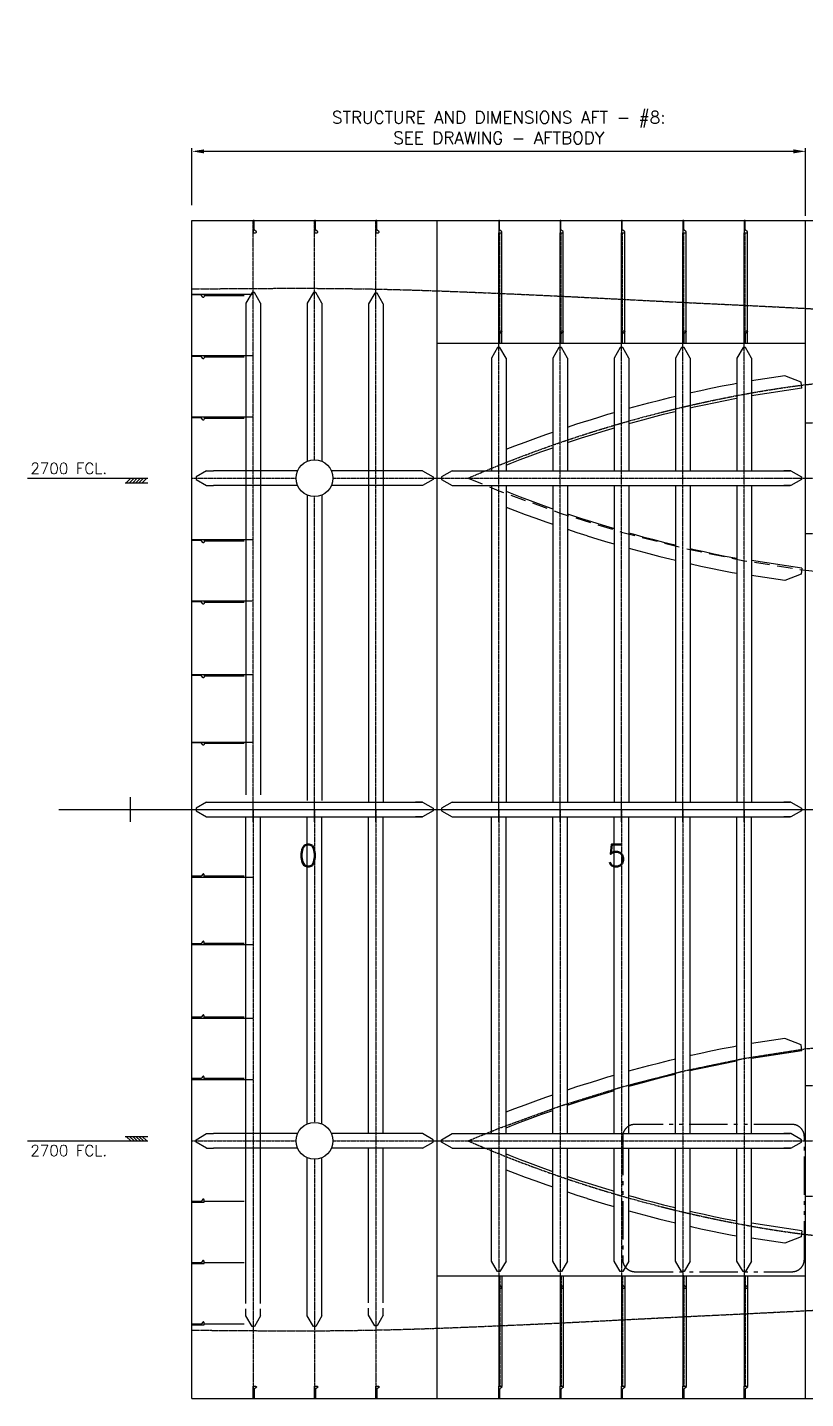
# Model space of a CAD drawing. Extents: x 53504 to 219407, y 25397 to 156081.
# Drawn here: x 87549 to 93889, y 135854 to 147028 of the extents above; entities that cross this region are included whole.
import ezdxf

# ---------------------------------------------------------------- set-up
doc = ezdxf.new("R2010")
doc.units = 0
doc.header["$LTSCALE"] = 250
for name, pattern in [('CENTER', [3, 2.5, -0.25, 0, -0.25]), ('DASHED', [0.75, 0.5, -0.25]), ('PHANTOM', [2.1, 1.25, -0.2, 0.125, -0.2, 0.125, -0.2])]:
    doc.linetypes.add(name, pattern=pattern)
doc.layers.get('0').update_dxf_attribs({"linetype": 'CONTINUOUS'})
doc.layers.get('DEFPOINTS').update_dxf_attribs({"linetype": 'CONTINUOUS'})
for name, color, linetype in [('S0CE1', 1, 'CENTER'), ('S0CO1', 1, 'CONTINUOUS'), ('S0CO2', 2, 'CONTINUOUS'), ('S0CO5', 4, 'CONTINUOUS'), ('S0DA1', 1, 'DASHED'), ('S0DA2', 2, 'DASHED'), ('S0DA3', 3, 'DASHED'), ('S0DIM', 2, 'CONTINUOUS'), ('S0PH1', 1, 'PHANTOM'), ('S0TX2', 2, 'CONTINUOUS')]:
    doc.layers.add(name, color=color, linetype=linetype)
doc.styles.add('18', font='romans', dxfattribs={"height": 180})
doc.styles.add('ROMANS', font='romans', dxfattribs={"height": 100})
doc.dimstyles.get("Standard").update_dxf_attribs({"dimscale": 50, "dimtxt": 2, "dimasz": 2, "dimexe": 0.5, "dimexo": 1, "dimgap": 1, "dimtad": 1, "dimdsep": 46, "dimtxsty": 'ROMANS', "dimcen": 1.5, "dimclrd": 1, "dimclre": 1, "dimclrt": 2, "dimazin": 2, "dimtfac": 1, "dimtmove": 2, "dimatfit": 3, "dimfxl": 1, "dimtvp": 100, "dimtolj": 1, "dimarcsym": 0})

# ---------------------------------------------------------------- blocks, each defined once
blk = doc.blocks.new('snip')
at = {"color": 0, "linetype": 'ByBlock'}
for p, q in [((-75, -151), (-75, -221)), ((75, -151), (75, -221))]:
    blk.add_line(p, q, dxfattribs=at)
blk.add_lwpolyline([(75, -151), (13, -43), (-12, -43), (-75, -151)], dxfattribs=at)
blk = doc.blocks.new('HP100x7')
at = {"color": 0}
blk.add_lwpolyline([(0, 0), (0, -100), (20, -100, 0.767327), (24, -89), (10, -79, -0.267949), (7, -75), (7, 0)], format="xyb", close=True, dxfattribs=at)
blk = doc.blocks.new('*X7')
at = {"color": 0}
for p, q in [((13410, 17177), (13450, 17217)), ((13439, 17177), (13479, 17217)), ((13467, 17177), (13507, 17217)), ((13495, 17177), (13535, 17217)), ((13523, 17177), (13563, 17217)), ((13552, 17177), (13592, 17217))]:
    blk.add_line(p, q, dxfattribs=at)
blk = doc.blocks.new('TYKK')
at = {"layer": 'S0CO1'}
for p, q in [((-2.04, 0.82), (2.04, 0.82)), ((-2.04, 0), (2.04, 0))]:
    blk.add_line(p, q, dxfattribs=at)
at = {"layer": 'S0CO1', "xscale": 0.0204, "yscale": 0.0204, "zscale": 0.0204}
blk.add_blockref('*X7', (-275.41, -350.41), dxfattribs=at)
blk = doc.blocks.new('*D113')
at = {"layer": 'DEFPOINTS', "color": 0, "transparency": 16777216}
for p in [(93889, 146018), (88889, 145528), (93889, 145441)]:
    blk.add_point(p, dxfattribs=at)
at = {"layer": 'S0CO1', "color": 1, "lineweight": -2, "transparency": 16777216}
for p, q in [((88889, 145578), (88889, 146043)), ((93889, 145491), (93889, 146043)), ((88989, 146018), (93789, 146018))]:
    blk.add_line(p, q, dxfattribs=at)
at = {"layer": 'S0CO1', "color": 1, "transparency": 16777216}
for points in [[(88989, 146034), (88989, 146001), (88889, 146018)], [(93789, 146034), (93789, 146001), (93889, 146018)]]:
    blk.add_solid(points, dxfattribs=at)
at = {"layer": 'S0CO1', "color": 2, "transparency": 16777216, "insert": (91389, 146211), "char_height": 100, "attachment_point": 5, "style": 'ROMANS'}
blk.add_mtext('\\A1;STRUCTURE AND DIMENSIONS AFT - #8:\\PSEE DRAWING - AFTBODY', dxfattribs=at)

msp = doc.modelspace()

# ---------------------------------------------------------------- linework, layer by layer
at = {"layer": 'S0CE1', "color": 0, "ltscale": 0.02}
msp.add_line((87804.363, 140654.306), (125017.273, 140654.306), dxfattribs=at)
at = {"layer": 'S0CO1', "color": 0}
for p, q in [((91388.569, 144454.306), (91388.569, 145354.306)), ((91414.918, 144454.306), (91414.918, 145354.306)), ((91888.569, 144454.306), (91888.569, 145354.306)), ((91914.918, 144454.306), (91914.918, 145354.306)), ((92388.569, 144454.306), (92388.569, 145354.306)), ((92414.918, 144454.306), (92414.918, 145354.306)), ((92888.569, 144454.306), (92888.569, 145354.306)), ((92914.918, 144454.306), (92914.918, 145354.306)), ((93388.569, 144454.306), (93388.569, 145354.306)), ((93414.918, 144454.306), (93414.918, 145354.306)), ((88988.569, 144854.306), (89388.569, 144854.306)), ((88988.569, 144844.306), (89313.569, 144844.306)), ((89328.569, 144724.206), (89328.569, 140773.446)), ((89448.569, 144724.206), (89448.569, 140773.446)), ((89828.569, 144725.12), (89828.569, 143491.784)), ((89948.569, 144725.12), (89948.569, 143491.783)), ((90328.569, 144718.987), (90328.569, 140714.306)), ((90448.569, 144718.987), (90448.569, 140714.306)), ((88988.569, 144354.306), (89388.569, 144354.306)), ((88988.569, 144344.306), (89313.569, 144344.306)), ((91328.569, 144277.748), (91328.569, 143414.306)), ((91448.569, 144277.748), (91448.569, 143414.306)), ((91828.569, 144277.748), (91828.569, 143414.306)), ((91948.569, 144277.748), (91948.569, 143414.306)), ((92328.569, 144277.748), (92328.569, 143414.306)), ((92448.569, 144277.748), (92448.569, 143414.306)), ((92828.569, 144277.748), (92828.569, 143414.306)), ((92948.569, 144277.748), (92948.569, 143414.306)), ((93328.569, 144277.748), (93328.569, 143414.306)), ((93448.569, 144277.748), (93448.569, 143414.306)), ((93720.64, 144188.195), (93448.569, 144147.244)), ((93852.8, 144137.269), (93720.64, 144188.195)), ((93858.569, 144087.603), (93852.8, 144137.269)), ((93858.569, 144087.603), (93448.569, 144025.893)), ((88988.569, 143854.306), (89388.569, 143854.306)), ((88988.569, 143844.306), (89313.569, 143844.306)), ((89751.092, 143414.306), (89065.128, 143414.306)), ((90712.011, 143414.306), (90026.047, 143414.306)), ((91065.128, 143414.306), (93763.634, 143414.306)), ((89751.092, 143294.306), (89065.128, 143294.306)), ((90712.011, 143294.306), (90026.047, 143294.306)), ((91065.128, 143294.306), (93763.634, 143294.306)), ((91328.569, 143294.306), (91328.569, 140714.306)), ((91448.569, 143294.306), (91448.569, 140714.306)), ((91828.569, 143294.306), (91828.569, 140714.306)), ((91948.569, 143294.306), (91948.569, 140714.306)), ((92328.569, 143294.306), (92328.569, 140714.306)), ((92448.569, 143294.306), (92448.569, 140714.306)), ((92828.569, 143294.306), (92828.569, 140714.306)), ((92948.569, 143294.306), (92948.569, 140714.306)), ((93328.569, 143294.306), (93328.569, 140714.306)), ((93448.569, 143294.306), (93448.569, 140714.306)), ((89828.569, 143216.829), (89828.569, 140729.306)), ((89948.569, 143216.829), (89948.569, 140729.306)), ((88988.569, 142854.306), (89388.569, 142854.306)), ((88988.569, 142844.306), (89313.569, 142844.306)), ((93858.569, 142621.009), (93448.569, 142682.72)), ((93858.569, 142621.009), (93852.8, 142571.343)), ((93720.64, 142520.418), (93448.569, 142561.368)), ((93852.8, 142571.343), (93720.64, 142520.418)), ((88988.569, 142354.306), (89388.569, 142354.306)), ((88988.569, 142344.306), (89313.569, 142344.306)), ((88988.569, 141754.306), (89388.569, 141754.306)), ((88988.569, 141744.306), (89313.569, 141744.306)), ((88988.569, 141204.306), (89388.569, 141204.306)), ((88988.569, 141194.306), (89313.569, 141194.306)), ((89009.302, 140714.306), (90767.837, 140714.306)), ((91065.128, 140714.306), (93763.634, 140714.306)), ((89009.302, 140594.306), (90767.837, 140594.306)), ((89328.569, 136628.546), (89328.569, 140594.306)), ((89448.569, 136628.546), (89448.569, 140594.306)), ((89828.569, 138091.784), (89828.569, 140594.306)), ((89948.569, 138091.784), (89948.569, 140594.306)), ((90328.569, 138014.306), (90328.569, 140594.306)), ((90448.569, 138014.306), (90448.569, 140594.306)), ((91065.128, 140594.306), (93763.634, 140594.306)), ((91328.569, 138014.306), (91328.569, 140594.306)), ((91448.569, 138014.306), (91448.569, 140594.306)), ((91828.569, 138014.306), (91828.569, 140594.306)), ((91948.569, 138014.306), (91948.569, 140594.306)), ((92328.569, 138014.306), (92328.569, 140594.306)), ((92448.569, 138014.306), (92448.569, 140594.306)), ((92828.569, 138014.306), (92828.569, 140594.306)), ((92948.569, 138014.306), (92948.569, 140594.306)), ((93328.569, 138014.306), (93328.569, 140594.306)), ((93448.569, 138014.306), (93448.569, 140594.306)), ((88988.569, 140114.306), (89313.569, 140114.306)), ((88988.569, 140104.306), (89388.569, 140104.306)), ((88988.569, 139564.306), (89313.569, 139564.306)), ((88988.569, 139554.306), (89388.569, 139554.306)), ((88988.569, 138964.306), (89313.569, 138964.306)), ((88988.569, 138954.306), (89388.569, 138954.306)), ((93720.64, 138788.195), (93448.569, 138747.244)), ((93852.8, 138737.269), (93720.64, 138788.195)), ((93858.569, 138687.603), (93448.569, 138625.893)), ((93858.569, 138687.603), (93852.8, 138737.269)), ((88988.569, 138464.306), (89313.569, 138464.306)), ((88988.569, 138454.306), (89388.569, 138454.306)), ((89751.092, 138014.306), (89065.128, 138014.306)), ((90712.011, 138014.306), (90026.047, 138014.306)), ((91065.128, 138014.306), (93763.634, 138014.306)), ((89751.092, 137894.306), (89065.128, 137894.306)), ((90712.011, 137894.306), (90026.047, 137894.306)), ((90328.569, 136633.765), (90328.569, 137894.306)), ((90448.569, 136633.765), (90448.569, 137894.306)), ((91065.128, 137894.306), (93763.634, 137894.306)), ((91328.569, 137030.864), (91328.569, 137894.306)), ((91448.569, 137030.864), (91448.569, 137894.306)), ((91828.569, 137030.864), (91828.569, 137894.306)), ((91948.569, 137030.864), (91948.569, 137894.306)), ((92328.569, 137030.864), (92328.569, 137894.306)), ((92448.569, 137030.864), (92448.569, 137894.306)), ((92828.569, 137030.864), (92828.569, 137894.306)), ((92948.569, 137030.864), (92948.569, 137894.306)), ((93328.569, 137030.864), (93328.569, 137894.306)), ((93448.569, 137030.864), (93448.569, 137894.306)), ((89828.569, 136583.493), (89828.569, 137816.829)), ((89948.569, 136583.493), (89948.569, 137816.829)), ((88988.569, 137464.306), (89313.569, 137464.306)), ((93858.569, 137221.009), (93448.569, 137282.72)), ((93858.569, 137221.009), (93852.8, 137171.343)), ((93720.64, 137120.418), (93448.569, 137161.368)), ((93852.8, 137171.343), (93720.64, 137120.418)), ((88988.569, 136964.306), (89313.569, 136964.306)), ((91388.569, 136854.306), (91388.569, 135954.306)), ((91414.918, 136854.306), (91414.918, 135954.306)), ((91888.569, 136854.306), (91888.569, 135954.306)), ((91914.918, 136854.306), (91914.918, 135954.306)), ((92388.569, 136854.306), (92388.569, 135954.306)), ((92414.918, 136854.306), (92414.918, 135954.306)), ((92888.569, 136854.306), (92888.569, 135954.306)), ((92914.918, 136854.306), (92914.918, 135954.306)), ((93388.569, 136854.306), (93388.569, 135954.306)), ((93414.918, 136854.306), (93414.918, 135954.306)), ((88988.569, 136464.306), (89313.569, 136464.306))]:
    msp.add_line(p, q, dxfattribs=at)
at = {"layer": 'S0CO1', "color": 0, "linetype": 'Continuous'}
msp.add_line((89888.569, 140554.306), (89888.569, 140754.306), dxfattribs=at)
at = {"layer": 'S0CO1', "color": 0, "flags": 128}
for points in [[(92948.569, 144050.301), (92955.484, 144051.896), (93036.567, 144069.884), (93117.459, 144087.162), (93209.214, 144105.981), (93289.928, 144121.846), (93328.569, 144129.133)], [(92448.569, 143923.912), (92449.966, 143924.308), (92531.276, 143946.63), (92612.434, 143968.222), (92702.203, 143991.312), (92784.022, 144011.619), (92828.569, 144022.294)], [(92948.569, 143927.152), (92981.961, 143934.852), (93062.096, 143952.63), (93142.048, 143969.707), (93232.842, 143988.329), (93312.62, 144004.01), (93328.569, 144007.018)], [(91948.569, 143770.867), (92025.516, 143796.213), (92107.249, 143822.397), (92108.697, 143822.854), (92196.163, 143850.07), (92278.58, 143874.946), (92328.569, 143889.587)], [(92448.569, 143799.182), (92482.217, 143808.722), (92562.587, 143830.786), (92642.808, 143852.128), (92731.603, 143874.969), (92812.458, 143895.036), (92828.569, 143898.897)], [(91448.569, 143589.95), (91520.339, 143617.734), (91603.7, 143649.194), (91690.197, 143680.99), (91773.174, 143710.687), (91828.569, 143729.992)], [(91948.569, 143644.215), (91981.485, 143655.367), (92062.593, 143682.083), (92143.635, 143708.046), (92144.604, 143708.352), (92231.328, 143735.337), (92312.782, 143759.923), (92328.569, 143764.546)], [(91448.569, 143460.951), (91480.721, 143473.718), (91563.186, 143505.643), (91645.588, 143536.741), (91731.117, 143568.181), (91813.137, 143597.536), (91828.569, 143602.914)], [(91448.569, 143247.661), (91480.721, 143234.894), (91563.186, 143202.97), (91645.588, 143171.871), (91731.117, 143140.431), (91813.137, 143111.077), (91828.569, 143105.699)], [(91448.569, 143118.663), (91520.339, 143090.879), (91603.7, 143059.418), (91690.197, 143027.622), (91773.174, 142997.926), (91828.569, 142978.62)], [(91948.569, 143064.398), (91981.485, 143053.246), (92062.593, 143026.529), (92143.635, 143000.567), (92144.604, 143000.261), (92231.328, 142973.276), (92312.782, 142948.69), (92328.569, 142944.066)], [(91948.569, 142937.745), (92025.516, 142912.4), (92107.249, 142886.216), (92108.697, 142885.758), (92196.163, 142858.542), (92278.58, 142833.666), (92328.569, 142819.025)], [(92448.569, 142909.43), (92482.217, 142899.891), (92562.587, 142877.826), (92642.808, 142856.484), (92731.603, 142833.644), (92812.458, 142813.577), (92828.569, 142809.716)], [(92448.569, 142784.701), (92449.966, 142784.305), (92531.276, 142761.982), (92612.434, 142740.391), (92702.203, 142717.3), (92784.022, 142696.993), (92828.569, 142686.318)], [(92948.569, 142781.46), (92981.961, 142773.76), (93062.096, 142755.983), (93142.048, 142738.905), (93232.842, 142720.283), (93312.62, 142704.603), (93328.569, 142701.594)], [(92948.569, 142658.311), (92955.484, 142656.717), (93036.567, 142638.729), (93117.459, 142621.45), (93209.214, 142602.631), (93289.928, 142586.767), (93328.569, 142579.479)], [(92948.569, 138650.301), (92955.484, 138651.896), (93036.567, 138669.884), (93117.459, 138687.162), (93209.214, 138705.981), (93289.928, 138721.846), (93328.569, 138729.133)], [(92448.569, 138523.912), (92449.966, 138524.308), (92531.276, 138546.63), (92612.434, 138568.222), (92702.203, 138591.312), (92784.022, 138611.619), (92828.569, 138622.294)], [(92948.569, 138527.152), (92981.961, 138534.852), (93062.096, 138552.63), (93142.048, 138569.707), (93232.842, 138588.329), (93312.62, 138604.01), (93328.569, 138607.018)], [(91948.569, 138370.867), (92025.516, 138396.213), (92107.249, 138422.397), (92108.697, 138422.854), (92196.163, 138450.07), (92278.58, 138474.946), (92328.569, 138489.587)], [(92448.569, 138399.182), (92482.217, 138408.722), (92562.587, 138430.786), (92642.808, 138452.128), (92731.603, 138474.969), (92812.458, 138495.036), (92828.569, 138498.897)], [(91448.569, 138189.95), (91520.339, 138217.734), (91603.7, 138249.194), (91690.197, 138280.99), (91773.174, 138310.687), (91828.569, 138329.992)], [(91948.569, 138244.215), (91981.485, 138255.367), (92062.593, 138282.083), (92143.635, 138308.046), (92144.604, 138308.352), (92231.328, 138335.337), (92312.782, 138359.923), (92328.569, 138364.546)], [(91448.569, 138060.951), (91480.721, 138073.718), (91563.186, 138105.643), (91645.588, 138136.741), (91731.117, 138168.181), (91813.137, 138197.536), (91828.569, 138202.914)], [(91448.569, 137847.661), (91480.721, 137834.894), (91563.186, 137802.97), (91645.588, 137771.871), (91731.117, 137740.431), (91813.137, 137711.077), (91828.569, 137705.699)], [(91448.569, 137718.663), (91520.339, 137690.879), (91603.7, 137659.418), (91690.197, 137627.622), (91773.174, 137597.926), (91828.569, 137578.62)], [(91948.569, 137664.398), (91981.485, 137653.246), (92062.593, 137626.529), (92143.635, 137600.567), (92144.604, 137600.261), (92231.328, 137573.276), (92312.782, 137548.69), (92328.569, 137544.066)], [(91948.569, 137537.745), (92025.516, 137512.4), (92107.249, 137486.216), (92108.697, 137485.758), (92196.163, 137458.542), (92278.58, 137433.666), (92328.569, 137419.025)], [(92448.569, 137509.43), (92482.217, 137499.891), (92562.587, 137477.826), (92642.808, 137456.484), (92731.603, 137433.644), (92812.458, 137413.577), (92828.569, 137409.716)], [(92448.569, 137384.701), (92449.966, 137384.305), (92531.276, 137361.982), (92612.434, 137340.391), (92702.203, 137317.3), (92784.022, 137296.993), (92828.569, 137286.318)], [(92948.569, 137381.46), (92981.961, 137373.76), (93062.096, 137355.983), (93142.048, 137338.905), (93232.842, 137320.283), (93312.62, 137304.603), (93328.569, 137301.594)], [(92948.569, 137258.311), (92955.484, 137256.717), (93036.567, 137238.729), (93117.459, 137221.45), (93209.214, 137202.631), (93289.928, 137186.767), (93328.569, 137179.479)]]:
    msp.add_lwpolyline(points, dxfattribs=at)
at = {"layer": 'S0CO5', "color": 0}
for p, q in [((88888.569, 145454.306), (107020.329, 145454.306)), ((90888.569, 135854.306), (90888.569, 145454.306)), ((93888.569, 135854.306), (93888.569, 145454.306)), ((90888.569, 144454.306), (93888.569, 144454.306)), ((90888.569, 136854.306), (93888.569, 136854.306)), ((88888.569, 135854.306), (107020.329, 135854.306))]:
    msp.add_line(p, q, dxfattribs=at)
msp.add_lwpolyline([(88888.569, 135854.306), (88888.569, 140754.306), (88888.569, 142654.306), (88888.569, 143405.467), (88888.569, 144154.306), (88888.569, 144443.06), (88888.569, 144726.418), (88888.569, 144993.556), (88888.569, 145225.469), (88888.569, 145391.133), (88888.569, 145454.306), (88888.569, 145454.306)], dxfattribs=at)
for centre in [(89888.569, 143354.306), (89888.569, 137954.306)]:
    msp.add_circle(centre, 150, dxfattribs=at)
at = {"layer": 'S0DA1', "color": 0, "ltscale": 0.02}
for p, q in [((91396.569, 144454.306), (91396.569, 145354.306)), ((91896.569, 144454.306), (91896.569, 145354.306)), ((92396.569, 144454.306), (92396.569, 145354.306)), ((92896.569, 144454.306), (92896.569, 145354.306)), ((93396.569, 144454.306), (93396.569, 145354.306)), ((91396.569, 136854.306), (91396.569, 135954.306)), ((91896.569, 136854.306), (91896.569, 135954.306)), ((92396.569, 136854.306), (92396.569, 135954.306)), ((92896.569, 136854.306), (92896.569, 135954.306)), ((93396.569, 136854.306), (93396.569, 135954.306))]:
    msp.add_line(p, q, dxfattribs=at)
at = {"layer": 'S0DA2', "color": 0, "ltscale": 0.02}
for p, q in [((89388.569, 140654.306), (89388.569, 145454.306)), ((89888.569, 143504.306), (89888.569, 145454.306)), ((90388.569, 140654.306), (90388.569, 145454.306)), ((91388.569, 140654.306), (91388.569, 144454.306)), ((91888.569, 140654.306), (91888.569, 144454.306)), ((92388.569, 140654.306), (92388.569, 144454.306)), ((92888.569, 140654.306), (92888.569, 144454.306)), ((93388.569, 140654.306), (93388.569, 144454.306)), ((93888.569, 143354.306), (94888.569, 143354.306)), ((89888.569, 140654.306), (89888.569, 143204.306)), ((89388.569, 140654.306), (89388.569, 135854.306)), ((89888.569, 140654.306), (89888.569, 138104.306)), ((90388.569, 140654.306), (90388.569, 135854.306)), ((91388.569, 140654.306), (91388.569, 136854.306)), ((91888.569, 140654.306), (91888.569, 136854.306)), ((92388.569, 140654.306), (92388.569, 136854.306)), ((92888.569, 140654.306), (92888.569, 136854.306)), ((93388.569, 140654.306), (93388.569, 136854.306)), ((93888.569, 137954.306), (94888.569, 137954.306)), ((89888.569, 137804.306), (89888.569, 135854.306))]:
    msp.add_line(p, q, dxfattribs=at)
at = {"layer": 'S0DA3', "color": 0, "ltscale": 0.02}
for p, q in [((93888.569, 143804.306), (95968.569, 143804.306)), ((88888.569, 143354.306), (89738.569, 143354.306)), ((90038.569, 143354.306), (90888.569, 143354.306)), ((90888.569, 143354.306), (93888.569, 143354.306)), ((93888.569, 142904.306), (95968.569, 142904.306)), ((88888.569, 140654.306), (99888.569, 140654.306)), ((93888.569, 138404.306), (95968.569, 138404.306)), ((88888.569, 137954.306), (89738.569, 137954.306)), ((90038.569, 137954.306), (90888.569, 137954.306)), ((90888.569, 137954.306), (93888.569, 137954.306)), ((93888.569, 137504.306), (95968.569, 137504.306))]:
    msp.add_line(p, q, dxfattribs=at)
at = {"layer": 'S0DA3', "color": 0, "ltscale": 0.02, "flags": 128}
for points in [[(91138.57, 143354.306), (91222.516, 143390.195), (91305.561, 143424.846), (91388.57, 143458.645), (91473.42, 143492.338), (91556.045, 143524.325), (91638.606, 143555.483), (91724.297, 143586.983), (91806.476, 143616.394), (91888.57, 143645.003), (91975.147, 143674.336), (92056.414, 143701.105), (92137.571, 143727.104), (92138.62, 143727.436), (92225.467, 143754.459), (92307.082, 143779.093), (92388.57, 143802.96), (92476.842, 143827.986), (92557.368, 143850.094), (92637.745, 143871.477), (92726.703, 143894.359), (92807.718, 143914.466), (92888.57, 143933.841), (92977.548, 143954.359), (93057.841, 143972.172), (93137.95, 143989.283), (93228.904, 144007.938), (93308.838, 144023.649), (93388.57, 144038.686), (93475.125, 144054.253), (93556.652, 144068.174), (93637.969, 144081.345), (93713.063, 144092.767), (93787.524, 144103.279), (93838.124, 144109.963), (93888.57, 144116.256), (93962.061, 144124.754), (94035.641, 144132.457), (94087.018, 144137.359), (94138.225, 144141.856), (94224.423, 144148.692), (94306.637, 144154.456), (94388.57, 144159.466), (94478.823, 144164.181), (94558.8, 144167.69), (94638.692, 144170.561), (94749.566, 144173.73), (94819.204, 144175.309), (94888.57, 144176.569), (95012.972, 144178.148), (95075.894, 144178.642), (95138.62, 144178.931), (95263.88, 144179.212), (95388.57, 144179.306), (95513.919, 144179.306), (95638.68, 144179.306), (95888.569, 144179.306), (96139.096, 144179.306), (96388.569, 144179.306), (96638.589, 144179.306), (96888.569, 144179.306), (97138.607, 144179.306), (97388.569, 144179.306), (97638.534, 144179.306), (97763.797, 144179.306), (97888.569, 144179.306), (98138.677, 144179.306), (98263.938, 144179.306), (98388.569, 144179.306), (98526.916, 144179.306), (98589.666, 144179.306), (98627.697, 144179.306), (98665.627, 144179.306), (98721.382, 144179.306), (98777.013, 144179.306), (98888.569, 144179.306)], [(91138.569, 137954.306), (91388.569, 138056.016), (91888.569, 138238.156), (92388.569, 138393.166), (92888.569, 138522.226), (93388.569, 138626.296), (93888.569, 138704.586), (94388.569, 138751.876), (94888.569, 138774.016), (95388.569, 138779.306), (95888.569, 138779.306), (96388.569, 138779.306), (96888.569, 138779.306), (97388.569, 138779.306), (97888.569, 138779.306), (98388.569, 138779.306), (98888.569, 138779.306)], [(91138.57, 137954.306), (91222.516, 137918.418), (91305.561, 137883.766), (91388.57, 137849.967), (91473.42, 137816.274), (91556.045, 137784.288), (91638.606, 137753.129), (91724.297, 137721.63), (91806.476, 137692.218), (91888.57, 137663.609), (91975.147, 137634.276), (92056.414, 137607.508), (92137.571, 137581.508), (92138.62, 137581.177), (92225.467, 137554.153), (92307.082, 137529.519), (92388.57, 137505.653), (92476.842, 137480.627), (92557.368, 137458.519), (92637.745, 137437.135), (92726.703, 137414.253), (92807.718, 137394.146), (92888.57, 137374.771), (92977.548, 137354.253), (93057.841, 137336.44), (93137.95, 137319.329), (93228.904, 137300.674), (93308.838, 137284.963), (93388.57, 137269.926), (93475.125, 137254.359), (93556.652, 137240.439), (93637.969, 137227.267), (93713.063, 137215.845), (93787.524, 137205.333), (93838.124, 137198.65), (93888.57, 137192.356), (93962.061, 137183.858), (94035.641, 137176.156), (94087.018, 137171.254), (94138.225, 137166.756), (94224.423, 137159.92), (94306.637, 137154.157), (94388.57, 137149.147), (94478.823, 137144.432), (94558.8, 137140.922), (94638.692, 137138.051), (94749.566, 137134.882), (94819.204, 137133.303), (94888.57, 137132.044), (95012.972, 137130.465), (95075.894, 137129.97), (95138.62, 137129.681), (95263.88, 137129.4), (95388.57, 137129.306), (95513.919, 137129.306), (95638.68, 137129.306), (95888.569, 137129.306), (96139.096, 137129.306), (96388.569, 137129.306), (96638.589, 137129.306), (96888.569, 137129.306), (97138.607, 137129.306), (97388.569, 137129.306), (97638.534, 137129.306), (97763.797, 137129.306), (97888.569, 137129.306), (98138.677, 137129.306), (98263.938, 137129.306), (98388.569, 137129.306), (98526.916, 137129.306), (98589.666, 137129.306), (98627.697, 137129.306), (98665.627, 137129.306), (98721.382, 137129.306), (98777.013, 137129.306), (98888.569, 137129.306)]]:
    msp.add_lwpolyline(points, dxfattribs=at)
at = {"layer": 'S0DA3', "color": 0, "flags": 128}
msp.add_lwpolyline([(91138.569, 143354.306), (91388.569, 143252.596), (91888.569, 143070.456), (92388.569, 142915.446), (92888.569, 142786.386), (93388.569, 142682.316), (93888.569, 142604.026), (94388.569, 142556.736), (94888.569, 142534.596), (95388.569, 142529.306), (95888.569, 142529.306), (96388.569, 142529.306), (96888.569, 142529.306), (97388.569, 142529.306), (97888.569, 142529.306), (98388.569, 142529.306), (98888.569, 142529.306)], dxfattribs=at)
at = {"layer": 'S0DIM', "color": 0}
for p, q in [((87549.2, 143354.346), (88529.253, 143354.346)), ((87549.2, 137954.266), (88529.253, 137954.266))]:
    msp.add_line(p, q, dxfattribs=at)
at = {"layer": 'S0PH1', "color": 0}
msp.add_line((88124.49, 140654.306), (88834.136, 140654.306), dxfattribs=at)
at = {"layer": 'S0PH1', "color": 0, "ltscale": 0.02, "flags": 128}
for points in [[(88887.572, 144896.629), (89107.674, 144898.736), (89248.414, 144899.845), (89388.57, 144900.764), (89513.818, 144901.409), (89638.569, 144901.85), (89763.82, 144901.977), (89888.57, 144901.678), (90013.828, 144900.915), (90138.582, 144899.66), (90263.831, 144897.876), (90388.57, 144895.546), (90513.839, 144892.657), (90638.597, 144889.243), (90763.839, 144885.337), (90888.57, 144881.041), (91013.837, 144876.359), (91138.588, 144871.366), (91263.842, 144866.127), (91388.57, 144860.782), (91513.84, 144855.291), (91638.584, 144849.73), (91763.834, 144843.978), (91888.57, 144838.026), (92036.667, 144830.698), (92184.755, 144823.21), (92286.663, 144818.043), (92388.57, 144812.855), (92513.834, 144806.431), (92638.564, 144800.033), (92763.835, 144793.65), (92888.57, 144787.44), (93013.838, 144781.353), (93138.568, 144775.421), (93263.839, 144769.494), (93388.57, 144763.472), (93513.84, 144757.306), (93638.581, 144751.022), (93763.841, 144744.619), (93888.57, 144738.15), (94013.848, 144731.541), (94138.588, 144724.869), (94263.838, 144717.992), (94388.569, 144710.912), (94513.872, 144703.545), (94638.659, 144695.943), (94763.87, 144688.05), (94888.57, 144679.922), (94938.377, 144676.611), (94988.185, 144673.355), (95127.488, 144664.559), (95196.936, 144659.845), (95231.877, 144657.171), (95266.662, 144654.306), (95274.824, 144653.607), (95282.987, 144652.917), (95309.417, 144650.855), (95335.765, 144649.066), (95388.57, 144645.768), (95504.5, 144638.174), (95571.709, 144633.404), (95638.7, 144628.387), (95763.9, 144618.806), (95888.57, 144609.367), (96013.767, 144600.178), (96138.635, 144591.477), (96263.76, 144583.372), (96388.57, 144576.094), (96454.747, 144572.573), (96520.72, 144569.327), (96586.873, 144566.355), (96652.817, 144563.7), (96711.866, 144561.576), (96770.715, 144559.688), (96888.57, 144556.391), (97013.815, 144553.417), (97138.596, 144550.949), (97263.812, 144548.994), (97388.57, 144547.608), (97513.825, 144546.714), (97638.569, 144546.257), (97888.569, 144545.476)], [(88887.572, 136411.983), (89107.674, 136409.877), (89248.414, 136408.767), (89388.57, 136407.849), (89513.818, 136407.204), (89638.569, 136406.762), (89763.82, 136406.635), (89888.57, 136406.935), (90013.828, 136407.697), (90138.582, 136408.952), (90263.831, 136410.736), (90388.57, 136413.067), (90513.839, 136415.955), (90638.597, 136419.37), (90763.839, 136423.276), (90888.57, 136427.572), (91013.837, 136432.253), (91138.588, 136437.246), (91263.842, 136442.486), (91388.57, 136447.831), (91513.84, 136453.322), (91638.584, 136458.882), (91763.834, 136464.635), (91888.57, 136470.586), (92036.667, 136477.915), (92184.755, 136485.402), (92286.663, 136490.57), (92388.57, 136495.757), (92513.834, 136502.181), (92638.564, 136508.579), (92763.835, 136514.962), (92888.57, 136521.172), (93013.838, 136527.259), (93138.568, 136533.192), (93263.839, 136539.119), (93388.57, 136545.14), (93513.84, 136551.306), (93638.581, 136557.591), (93763.841, 136563.994), (93888.57, 136570.462), (94013.848, 136577.072), (94138.588, 136583.744), (94263.838, 136590.621), (94388.569, 136597.701), (94513.872, 136605.068), (94638.659, 136612.67), (94763.87, 136620.563), (94888.57, 136628.691), (94938.377, 136632.001), (94988.185, 136635.257), (95127.488, 136644.053), (95196.936, 136648.767), (95231.877, 136651.442), (95266.662, 136654.306), (95274.824, 136655.005), (95282.987, 136655.696), (95309.417, 136657.757), (95335.765, 136659.546), (95388.57, 136662.845), (95504.5, 136670.439), (95571.709, 136675.209), (95638.7, 136680.225), (95763.9, 136689.806), (95888.57, 136699.246), (96013.767, 136708.435), (96138.635, 136717.136), (96263.76, 136725.24), (96388.57, 136732.518), (96454.747, 136736.039), (96520.72, 136739.285), (96586.873, 136742.258), (96652.817, 136744.912), (96711.866, 136747.036), (96770.715, 136748.925), (96888.57, 136752.221), (97013.815, 136755.195), (97138.596, 136757.664), (97263.812, 136759.618), (97388.57, 136761.005), (97513.825, 136761.898), (97638.569, 136762.355), (97888.569, 136763.137)]]:
    msp.add_lwpolyline(points, dxfattribs=at)
at = {"layer": 'S0PH1', "color": 0}
msp.add_lwpolyline([(93878.569, 136988.306), (93878.569, 137988.306, 0.414213562), (93778.569, 138088.306), (92498.569, 138088.306, 0.414213562), (92398.569, 137988.306), (92398.569, 136988.306, 0.414213562), (92498.569, 136888.306), (93778.569, 136888.306, 0.414213562)], format="xyb", close=True, dxfattribs=at)
at = {"layer": 'S0TX2', "color": 0}
for p, q in [((88388.569, 140554.306), (88388.569, 140754.306)), ((88888.569, 140554.306), (88888.569, 140754.306)), ((89388.569, 140554.306), (89388.569, 140754.306)), ((89888.569, 140554.306), (89888.569, 140754.306)), ((90388.569, 140554.306), (90388.569, 140754.306)), ((90888.569, 140554.306), (90888.569, 140754.306)), ((91388.569, 140554.306), (91388.569, 140754.306)), ((91888.569, 140554.306), (91888.569, 140754.306)), ((92388.569, 140554.306), (92388.569, 140754.306)), ((92888.569, 140554.306), (92888.569, 140754.306)), ((93388.569, 140554.306), (93388.569, 140754.306)), ((93888.569, 140554.306), (93888.569, 140754.306))]:
    msp.add_line(p, q, dxfattribs=at)

# ---------------------------------------------------------------- block references
at = {"layer": 'S0CO1', "color": 0, "xscale": 0.8, "yscale": 0.8, "zscale": 0.8}
for p in [(89388.569, 144900.764), (89888.569, 144901.678), (90388.569, 144895.546), (91388.569, 144454.306), (91888.569, 144454.306), (92388.569, 144454.306), (92888.569, 144454.306), (93388.569, 144454.306)]:
    msp.add_blockref('snip', p, dxfattribs=at)
at = {"layer": 'S0CO1', "color": 0, "yscale": 0.8, "zscale": 0.8}
for p, xscale, rotation in [((88888.569, 143354.306), 0.8, 89.9999999999985), ((90888.569, 143354.306), -0.8, 270), ((90888.569, 143354.306), 0.8, 90), ((93888.569, 143354.306), -0.8, 270.0000000000015), ((88888.569, 140654.306), 0.8, 90), ((90888.569, 140654.306), -0.8, 270), ((90888.569, 140654.306), 0.8, 90), ((93888.569, 140654.306), -0.8, 270), ((88888.569, 137954.306), -0.8, 90.00000000000144), ((90888.569, 137954.306), 0.8, 269.9999999999999), ((90888.569, 137954.306), -0.8, 90), ((93888.569, 137954.306), 0.8, 269.9999999999985), ((93888.569, 137954.306), 0.8, 269.9999999999985), ((91388.569, 136854.306), -0.8, 180), ((91888.569, 136854.306), -0.8, 180), ((92388.569, 136854.306), -0.8, 180), ((92888.569, 136854.306), -0.8, 180), ((93388.569, 136854.306), -0.8, 180), ((89388.569, 136407.849), -0.8, 180), ((89888.569, 136406.935), -0.8, 180), ((90388.569, 136413.067), -0.8, 180)]:
    msp.add_blockref('snip', p, dxfattribs=dict(at, xscale=xscale, rotation=rotation))
at = {"layer": 'S0CO2', "color": 0}
for p in [(89388.569, 145454.306), (89888.569, 145454.306), (90388.569, 145454.306), (91388.569, 145454.306), (91888.569, 145454.306), (92388.569, 145454.306), (92888.569, 145454.306), (93388.569, 145454.306), (91388.569, 136854.306), (91888.569, 136854.306), (92388.569, 136854.306), (92888.569, 136854.306), (93388.569, 136854.306)]:
    msp.add_blockref('HP100x7', p, dxfattribs=at)
at = {"layer": 'S0CO2', "color": 0, "xscale": -1, "rotation": 180}
for p in [(91388.569, 144454.306), (91888.569, 144454.306), (92388.569, 144454.306), (92888.569, 144454.306), (93388.569, 144454.306), (89388.569, 135854.306), (89888.569, 135854.306), (90388.569, 135854.306), (91388.569, 135854.306), (91888.569, 135854.306), (92388.569, 135854.306), (92888.569, 135854.306), (93388.569, 135854.306)]:
    msp.add_blockref('HP100x7', p, dxfattribs=at)
at = {"layer": 'S0DIM', "color": 0, "extrusion": (0, 0, -1), "xscale": -45, "yscale": 45, "zscale": -45}
msp.add_blockref('TYKK', (-88437.453, 143317.626), dxfattribs=at)
at = {"layer": 'S0DIM', "color": 0, "extrusion": (0, 0, -1), "xscale": 45, "yscale": 45, "zscale": -45, "rotation": 180}
msp.add_blockref('TYKK', (-88437.453, 137990.986), dxfattribs=at)
at = {"layer": 'S0TX2', "color": 0, "xscale": -1, "rotation": 90}
for p in [(88888.569, 144854.306), (88888.569, 144354.306), (88888.569, 143854.306), (88888.569, 142854.306), (88888.569, 142354.306), (88888.569, 141754.306), (88888.569, 141204.306)]:
    msp.add_blockref('HP100x7', p, dxfattribs=at)
at = {"layer": 'S0TX2', "color": 0, "rotation": 89.99999999999991}
for p in [(88888.569, 140104.306), (88888.569, 139554.306), (88888.569, 138954.306), (88888.569, 138454.306), (88888.569, 137454.306), (88888.569, 136954.306), (88888.569, 136454.306)]:
    msp.add_blockref('HP100x7', p, dxfattribs=at)

# ---------------------------------------------------------------- texts
at = {"layer": 'S0DIM', "color": 0, "style": 'ROMANS', "text_generation_flag": 6}
for p in [(87573.273, 143389.045), (87573.273, 137829.567)]:
    msp.add_text('2700 FCL.', height=90, rotation=180, dxfattribs=at).set_placement(p)
at = {"layer": 'S0TX2', "color": 0, "style": '18'}
for s, p in [('0', (89760.178, 140190.089)), ('5', (92270.795, 140190.089))]:
    msp.add_text(s, height=180, dxfattribs=at).set_placement(p)

# ---------------------------------------------------------------- dimensions: what is measured, and where the dimension line sits
at = {"layer": 'S0CO1', "color": 0}
dim = msp.add_linear_dim(base=(93888.57, 146017.687), p1=(88888.569, 145528.087), p2=(93888.57, 145441.18), text='STRUCTURE AND DIMENSIONS AFT - #8:\\PSEE DRAWING - AFTBODY', dimstyle='STANDARD', dxfattribs=at)
dim.commit()
dim.dimension.update_dxf_attribs({"geometry": '*D113', "text_midpoint": (91388.569, 146210.544)})

doc.saveas('drawing.dxf')
